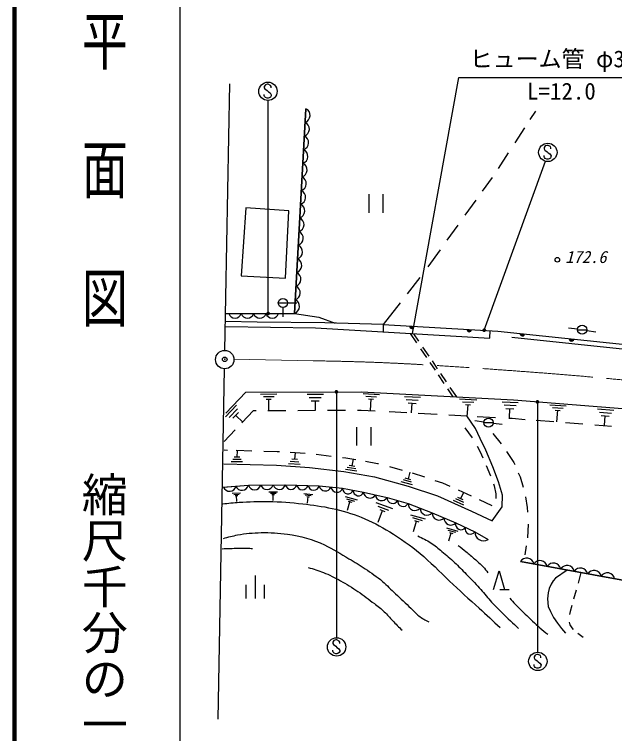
# Model space of a CAD drawing. Units: millimetres, scale not verified. Extents: x 40000 to 680000, y 20000 to 380000.
# Drawn here: x 40000 to 105344, y 262491 to 340762 of the extents above; entities that cross this region are included whole.
import ezdxf
from ezdxf.enums import TextEntityAlignment as Align

# ---------------------------------------------------------------- set-up
doc = ezdxf.new("R2010")
doc.units = ezdxf.units.MM
doc.header["$LTSCALE"] = 1000
doc.header["$PDMODE"] = 32
doc.header["$PDSIZE"] = 500
doc.linetypes.add('CHAIN', pattern=[18.5, 12, -1.5, 3.5, -1.5])
for name, color, linetype, lineweight in [('M-BGD', 7, 'Continuous', 25), ('M-BMK', 2, 'CHAIN', 13), ('M-BMK-SRVR', 3, 'Continuous', 25), ('M-TTL', 2, 'Continuous', 140), ('M-TTL-BAND', 7, 'Continuous', 25)]:
    doc.layers.add(name, color=color, linetype=linetype, lineweight=lineweight)
doc.layers.add('M-OTRS', color=6, linetype='Continuous')
doc.styles.add('@ＭＳ ゴシック', font='')
doc.styles.add('ＭＳ ゴシック', font='')
doc.styles.get('@ＭＳ ゴシック').set_extended_font_data('@MS Gothic')
doc.styles.get('ＭＳ ゴシック').set_extended_font_data('MS Gothic')

# ---------------------------------------------------------------- blocks, each defined once
blk = doc.blocks.new('filled_dot')
at = {"color": 0, "linetype": 'Continuous', "lineweight": -2, "const_width": 1.25}
blk.add_lwpolyline([(-0.625, 0, 1), (0.625, 0, 1)], format="xyb", close=True, dxfattribs=at)

msp = doc.modelspace()

# ---------------------------------------------------------------- linework, layer by layer
at = {"layer": 'M-BGD'}
for p, q in [((83350, 306019), (88396, 333879)), ((88396, 333879), (110734, 333879)), ((67322, 333088), (67198, 332904)), ((67198, 332904), (67201, 332772)), ((67201, 332772), (67264, 332643)), ((67514, 333154), (67322, 333088)), ((67636, 333151), (67514, 333154)), ((67886, 333033), (67636, 333151)), ((67949, 332901), (67886, 333033)), ((67949, 332772), (67949, 332901)), ((67201, 331924), (67198, 332045)), ((67241, 331821), (67201, 331924)), ((67264, 332643), (67520, 332461)), ((67520, 332461), (67649, 332330)), ((67649, 332330), (67828, 332214)), ((67828, 332214), (67954, 332014)), ((67949, 331903), (67888, 331771)), ((67954, 332014), (67949, 331903)), ((67325, 331711), (67241, 331821)), ((67512, 331650), (67325, 331711)), ((67646, 331650), (67512, 331650)), ((67629, 308213), (67629, 331391)), ((67746, 331679), (67646, 331650)), ((67888, 331771), (67746, 331679)), ((71734, 330494), (70494, 308220)), ((70494, 308220), (71734, 330494)), ((96716, 330236), (96115, 329313)), ((95542, 328433), (94466, 326781)), ((97789, 326443), (97665, 326259)), ((97981, 326509), (97789, 326443)), ((98102, 326507), (97981, 326509)), ((98352, 326388), (98102, 326507)), ((93762, 325700), (92656, 324001)), ((97665, 326259), (97668, 326127)), ((97668, 326127), (97731, 325998)), ((97731, 325998), (97986, 325817)), ((97986, 325817), (98115, 325685)), ((98115, 325685), (98294, 325569)), ((98416, 326256), (98352, 326388)), ((98416, 326127), (98416, 326256)), ((97668, 325279), (97665, 325401)), ((97707, 325177), (97668, 325279)), ((97791, 325066), (97707, 325177)), ((97978, 325006), (97791, 325066)), ((98113, 325006), (97978, 325006)), ((98213, 325035), (98113, 325006)), ((98355, 325127), (98213, 325035)), ((98294, 325569), (98421, 325369)), ((98416, 325258), (98355, 325127)), ((98421, 325369), (98416, 325258)), ((91144, 306384), (97837, 324774)), ((91996, 323020), (90929, 321531)), ((78611, 319181), (78611, 321181)), ((80111, 321181), (80111, 319181)), ((90219, 320541), (89041, 318897)), ((65186, 319693), (64705, 312325)), ((69895, 319373), (65186, 319693)), ((69510, 312068), (69895, 319373)), ((88264, 317813), (87090, 316173)), ((86337, 315123), (85013, 313275)), ((64705, 312325), (69510, 312068)), ((84151, 312138), (82754, 310343)), ((68732, 309355), (69732, 309355)), ((69734, 309354), (70734, 309364)), ((82003, 309377), (80159, 307007)), ((69234, 308854), (69234, 307854)), ((63003, 308213), (68752, 308213)), ((63343, 308213), (68752, 308213)), ((68752, 308213), (70494, 308220)), ((70494, 308220), (73158, 307795)), ((73158, 307795), (74904, 307176)), ((66432, 307262), (62987, 307347)), ((73791, 307212), (66432, 307262)), ((80159, 307007), (73791, 307212)), ((80159, 307007), (92627, 306299)), ((80159, 307007), (80159, 306209)), ((62976, 306787), (72763, 306649)), ((72763, 306649), (91773, 305518)), ((91773, 305518), (91806, 306346)), ((92627, 306299), (114018, 304029)), ((101314, 306504), (100324, 306624)), ((101316, 306448), (102316, 306448)), ((102304, 306374), (103294, 306224)), ((83804, 305016), (83114, 306033)), ((84047, 305192), (83492, 306010)), ((94144, 305636), (113964, 303532)), ((85160, 303552), (84479, 304555)), ((84896, 303407), (84238, 304377)), ((86080, 302196), (85506, 303042)), ((85829, 302032), (85262, 302868)), ((86802, 300598), (86165, 301536)), ((87048, 300769), (86429, 301682)), ((87781, 299155), (87198, 300015)), ((88158, 299134), (87458, 300165)), ((63009, 297362), (65179, 299633)), ((65179, 299633), (77800, 299699)), ((66784, 299444), (68584, 299454)), ((67104, 299174), (68274, 299184)), ((71874, 299424), (73634, 299434)), ((72104, 299074), (73414, 299084)), ((75054, 299685), (75054, 272925)), ((77800, 299699), (94328, 298798)), ((77964, 299494), (79764, 299394)), ((78264, 299214), (79434, 299144)), ((82464, 299194), (84214, 299104)), ((62984, 296974), (64194, 298244)), ((67414, 298904), (67954, 298904)), ((67694, 297644), (67684, 298904)), ((72324, 298724), (73194, 298724)), ((72764, 297673), (72764, 298724)), ((78564, 298924), (79104, 298894)), ((78764, 297644), (78834, 298914)), ((82664, 298834), (83974, 298764)), ((82864, 298474), (83734, 298424)), ((83244, 297404), (83304, 298454)), ((88464, 298914), (90354, 298814)), ((88784, 298614), (90014, 298554)), ((89094, 298314), (89664, 298284)), ((89304, 296974), (89384, 298304)), ((93104, 298614), (94854, 298514)), ((93304, 298254), (94614, 298184)), ((94328, 298798), (107116, 297796)), ((96945, 298593), (96945, 271348)), ((98304, 298284), (100084, 298144)), ((63394, 296894), (64294, 297844)), ((63794, 296804), (64394, 297444)), ((64771, 296311), (66039, 297637)), ((66039, 297637), (66337, 297639)), ((67590, 297645), (69545, 297656)), ((70845, 297663), (72764, 297673)), ((74072, 297680), (76047, 297690)), ((77340, 297697), (77751, 297699)), ((77751, 297699), (79289, 297615)), ((80809, 297532), (82731, 297428)), ((93504, 297884), (94374, 297844)), ((93884, 296814), (93944, 297864)), ((98594, 297994), (99754, 297904)), ((98884, 297694), (99424, 297654)), ((99054, 296424), (99154, 297674)), ((103494, 297824), (105244, 297694)), ((103694, 297464), (105004, 297364)), ((64854, 296394), (64094, 297124)), ((83968, 297360), (86037, 297247)), ((87314, 297177), (89241, 297072)), ((90190, 295708), (89241, 297072)), ((90386, 297010), (92387, 296901)), ((93814, 296823), (94195, 296802)), ((94195, 296802), (95617, 296691)), ((103884, 297094), (104754, 297024)), ((104234, 296014), (104324, 297064)), ((91114, 296394), (90124, 296514)), ((91110, 296333), (92110, 296333)), ((92114, 296284), (93104, 296174)), ((96794, 296599), (98743, 296446)), ((100007, 296347), (101886, 296200)), ((103203, 296097), (105018, 295954)), ((62844, 294295), (64046, 295552)), ((77288, 293856), (77288, 295856)), ((78788, 295856), (78788, 293856)), ((89042, 295767), (89834, 294696)), ((90720, 294619), (90190, 295708)), ((92104, 295149), (92997, 294010)), ((91338, 293323), (90720, 294619)), ((90388, 293768), (90691, 293146)), ((62842, 293356), (63205, 293347)), ((64137, 293322), (65836, 293276)), ((64254, 293319), (64234, 292574)), ((67145, 293241), (68615, 293202)), ((68615, 293202), (68865, 293186)), ((70008, 293111), (71648, 293003)), ((70554, 293075), (70504, 292324)), ((72854, 292894), (74480, 292702)), ((90691, 293146), (90983, 292509)), ((92104, 291527), (91338, 293323)), ((93589, 293182), (94371, 291998)), ((64844, 292054), (63604, 292084)), ((64694, 292314), (63764, 292334)), ((64544, 292564), (63924, 292574)), ((70954, 292044), (70024, 292104)), ((70814, 292304), (70194, 292344)), ((75724, 292555), (76097, 292511)), ((76097, 292511), (77159, 292323)), ((76874, 292373), (76744, 291634)), ((78209, 292137), (79536, 291902)), ((94371, 291998), (94471, 291768)), ((62798, 291857), (68546, 291703)), ((68546, 291703), (72139, 291468)), ((71094, 291784), (69844, 291864)), ((72139, 291468), (75878, 291026)), ((77274, 291034), (76034, 291244)), ((77164, 291304), (76234, 291464)), ((77054, 291574), (76434, 291684)), ((79536, 291902), (79654, 291869)), ((80826, 291548), (82210, 291169)), ((91368, 291674), (91817, 290552)), ((92693, 289907), (92104, 291527)), ((75878, 291026), (79206, 290437)), ((79206, 290437), (82858, 289436)), ((83058, 290949), (82854, 290214)), ((83291, 290872), (84665, 290418)), ((94854, 290886), (95049, 290437)), ((95049, 290437), (95405, 289326)), ((83324, 289564), (82124, 289894)), ((83244, 289844), (82344, 290094)), ((83154, 290124), (82554, 290294)), ((85773, 290053), (86613, 289775)), ((86613, 289775), (87418, 289411)), ((92142, 289684), (92222, 289465)), ((93135, 288435), (92693, 289907)), ((62648, 289302), (65477, 289520)), ((62755, 289311), (65477, 289520)), ((65477, 289520), (69516, 289580)), ((65477, 289520), (69516, 289580)), ((69516, 289580), (73195, 289460)), ((69516, 289580), (73195, 289460)), ((73195, 289460), (75738, 289191)), ((73195, 289460), (75738, 289191)), ((75738, 289191), (78012, 288772)), ((75738, 289191), (78012, 288772)), ((82858, 289436), (86067, 288376)), ((88308, 289008), (89733, 288364)), ((92222, 289465), (92399, 288582)), ((63704, 288644), (64614, 288704)), ((63874, 288524), (64464, 288564)), ((64044, 288394), (64314, 288414)), ((64224, 287764), (64184, 288404)), ((67694, 288804), (68654, 288804)), ((67864, 288664), (68494, 288664)), ((68034, 288514), (68324, 288514)), ((68184, 287844), (68184, 288514)), ((71504, 288624), (72504, 288524)), ((71664, 288464), (72314, 288394)), ((71824, 288294), (72124, 288264)), ((71904, 287574), (71974, 288284)), ((75994, 288304), (77304, 287924)), ((76164, 288044), (77014, 287794)), ((78012, 288772), (80585, 288204)), ((78012, 288772), (80585, 288204)), ((80585, 288204), (82858, 287546)), ((80585, 288204), (82858, 287546)), ((86067, 288376), (89778, 286697)), ((88874, 287924), (88294, 288184)), ((88894, 288743), (88584, 288054)), ((92399, 288582), (92399, 288075)), ((93105, 287168), (93135, 288435)), ((95641, 288257), (95814, 287080)), ((76264, 286804), (76534, 287724)), ((76334, 287774), (76724, 287664)), ((79354, 287624), (81154, 286984)), ((82858, 287546), (85491, 286529)), ((82858, 287546), (85491, 286529)), ((88944, 287344), (87804, 287864)), ((88914, 287634), (88054, 288024)), ((90616, 287960), (91988, 287310)), ((79574, 287244), (80744, 286824)), ((79614, 285504), (80064, 286764)), ((79794, 286864), (80334, 286664)), ((85491, 286529), (88064, 285422)), ((85491, 286529), (88064, 285422)), ((89778, 286697), (92016, 285637)), ((92016, 285637), (93105, 287168)), ((95814, 287080), (95847, 286586)), ((83124, 286314), (84734, 285854)), ((83334, 285994), (84384, 285694)), ((83464, 284474), (83794, 285604)), ((83544, 285674), (84034, 285534)), ((88064, 285422), (90128, 284464)), ((88064, 285422), (90128, 284464)), ((95932, 285284), (95844, 283811)), ((95931, 285298), (95932, 285284)), ((87024, 284894), (88274, 284534)), ((87194, 284644), (88004, 284414)), ((87294, 283454), (87544, 284334)), ((87354, 284384), (87734, 284284)), ((90128, 284464), (91564, 283627)), ((90128, 284464), (91564, 283627)), ((95708, 282926), (95555, 281935)), ((95080, 281217), (130273, 274805)), ((130273, 274805), (95080, 281217)), ((100188, 280286), (98901, 279396)), ((66213, 279693), (66213, 277193)), ((92159, 278192), (92759, 280192)), ((92759, 280192), (93359, 278192)), ((101672, 280016), (101359, 278878)), ((65213, 278693), (65213, 277193)), ((67213, 277193), (67213, 278693)), ((98437, 278762), (98205, 278282)), ((98638, 279102), (98437, 278762)), ((98901, 279396), (98638, 279102)), ((92859, 278192), (93859, 278192)), ((98205, 278282), (98097, 277818)), ((101147, 278106), (100878, 277131)), ((98097, 277818), (98051, 277169)), ((98051, 277169), (98128, 276334)), ((98128, 276334), (98360, 275777)), ((100684, 276426), (100505, 275774)), ((98360, 275777), (98685, 275127)), ((100505, 275774), (100437, 275452)), ((98685, 275127), (99133, 274509)), ((99133, 274509), (99566, 273936)), ((100408, 274633), (100486, 274331)), ((100486, 274331), (100690, 273990)), ((100690, 273990), (100839, 273837)), ((99566, 273936), (99984, 273411)), ((101332, 273409), (101915, 272996)), ((74793, 272622), (74669, 272438)), ((74669, 272438), (74671, 272306)), ((74985, 272688), (74793, 272622)), ((75106, 272686), (74985, 272688)), ((75356, 272567), (75106, 272686)), ((75419, 272435), (75356, 272567)), ((75419, 272306), (75419, 272435)), ((74671, 272306), (74735, 272177)), ((74735, 272177), (74990, 271996)), ((74990, 271996), (75119, 271864)), ((75119, 271864), (75298, 271748)), ((75298, 271748), (75425, 271548)), ((74671, 271458), (74669, 271580)), ((74711, 271356), (74671, 271458)), ((74795, 271245), (74711, 271356)), ((74982, 271185), (74795, 271245)), ((75116, 271185), (74982, 271185)), ((75217, 271214), (75116, 271185)), ((75359, 271306), (75217, 271214)), ((75419, 271437), (75359, 271306)), ((75425, 271548), (75419, 271437)), ((96699, 271046), (96575, 270861)), ((96575, 270861), (96578, 270730)), ((96891, 271112), (96699, 271046)), ((97012, 271109), (96891, 271112)), ((97263, 270990), (97012, 271109)), ((97326, 270859), (97263, 270990)), ((97326, 270730), (97326, 270859)), ((96578, 270730), (96641, 270601)), ((96641, 270601), (96897, 270419)), ((96897, 270419), (97026, 270287)), ((97026, 270287), (97205, 270171)), ((97205, 270171), (97331, 269971)), ((96578, 269882), (96575, 270003)), ((96617, 269779), (96578, 269882)), ((96702, 269668), (96617, 269779)), ((96889, 269608), (96702, 269668)), ((97023, 269608), (96889, 269608)), ((97123, 269637), (97023, 269608)), ((97265, 269729), (97123, 269637)), ((97326, 269861), (97265, 269729)), ((97331, 269971), (97326, 269861))]:
    msp.add_line(p, q, dxfattribs=at)
for centre, radius in [((67606, 332391), 1000), ((98072, 325746), 1000), ((99108, 314063), 250), ((69232, 309355), 500), ((101816, 306448), 500), ((91610, 296333), 500), ((75076, 271925), 1000), ((96983, 270349), 1000)]:
    msp.add_circle(centre, radius, dxfattribs=at)
for centre, radius, start, end in [((71391, 329768), 803, 288.98079, 64.64693), ((71308, 328283), 803, 288.98079, 64.64693), ((71225, 326798), 803, 288.98079, 64.64693), ((71143, 325313), 803, 288.98079, 64.64693), ((71060, 323828), 803, 288.98079, 64.64693), ((70977, 322344), 803, 288.98079, 64.64693), ((70895, 320859), 803, 288.98079, 64.64693), ((70812, 319374), 803, 288.98079, 64.64693), ((70729, 317889), 803, 288.98079, 64.64693), ((70647, 316404), 803, 288.98079, 64.64693), ((70564, 314919), 803, 288.98079, 64.64693), ((70481, 313434), 803, 288.98079, 64.64693), ((70399, 311949), 803, 288.98079, 64.64693), ((70316, 310464), 803, 288.98079, 64.64693), ((70233, 308979), 803, 288.98079, 64.64693), ((64019, 308421), 707, 197.03303, 342.96697), ((65371, 308421), 707, 197.03303, 342.96697), ((66724, 308421), 707, 197.03303, 342.96697), ((68076, 308421), 707, 197.03303, 342.96697), ((83276, 306830), 250, 176.75266, 356.75266), ((83276, 306830), 200, 176.75266, 356.75266), ((83276, 306830), 150, 176.75266, 356.75266), ((83276, 306830), 100, 176.75266, 356.75266), ((83276, 306830), 50, 176.75266, 356.75266), ((89510, 306476), 250, 176.75266, 356.75266), ((89510, 306476), 200, 176.75266, 356.75266), ((89510, 306476), 150, 176.75266, 356.75266), ((89510, 306476), 100, 176.75266, 356.75266), ((89510, 306476), 50, 176.75266, 356.75266), ((95301, 306016), 250, 173.9423, 353.9423), ((95301, 306016), 200, 173.9423, 353.9423), ((95301, 306016), 150, 173.9423, 353.9423), ((95301, 306016), 100, 173.9423, 353.9423), ((95301, 306016), 50, 173.9423, 353.9423), ((100648, 305448), 250, 173.9423, 353.9423), ((100648, 305448), 200, 173.9423, 353.9423), ((100648, 305448), 150, 173.9423, 353.9423), ((100648, 305448), 100, 173.9423, 353.9423), ((100648, 305448), 50, 173.9423, 353.9423), ((63419, 289578), 716, 201.95293, 346.84448), ((64780, 289683), 716, 201.95293, 346.84448), ((66147, 289733), 703, 197.64265, 344.05488), ((67494, 289753), 703, 197.64265, 344.05488), ((68840, 289773), 703, 197.64265, 344.05488), ((70133, 289686), 626, 189.78624, 346.48852), ((71360, 289647), 626, 189.78624, 346.48852), ((72586, 289607), 626, 189.78624, 346.48852), ((73848, 289551), 659, 187.89417, 340.01764), ((75119, 289416), 659, 187.89417, 340.01764), ((76322, 289169), 584, 177.83562, 341.28943), ((77459, 288960), 584, 177.83562, 341.28943), ((78695, 288810), 684, 183.13927, 331.94424), ((79981, 288525), 684, 183.13927, 331.94424), ((81181, 288135), 600, 173.4616, 334.24972), ((82318, 287806), 600, 173.4616, 334.24972), ((83606, 287523), 748, 178.22806, 319.5225), ((84922, 287014), 748, 178.22806, 319.5225), ((86229, 286473), 740, 175.66018, 317.78193), ((87515, 285919), 740, 175.66018, 317.78193), ((88611, 285249), 574, 162.48983, 327.74944), ((89643, 284770), 574, 162.48983, 327.74944), ((91068, 284426), 941, 177.68653, 301.8006), ((95758, 280783), 805, 11.95858, 147.38997), ((97224, 280516), 805, 11.95858, 147.38997), ((98691, 280249), 805, 11.95858, 147.38997), ((100157, 279982), 805, 11.95858, 147.38997), ((101624, 279714), 805, 11.95858, 147.38997), ((103090, 279447), 805, 11.95858, 147.38997), ((104556, 279180), 805, 11.95858, 147.38997)]:
    msp.add_arc(centre, radius, start, end, dxfattribs=at)
for points, knots in [([(62677, 287499), (63276, 287560), (63875, 287622), (64474, 287666), (65531, 287744), (66591, 287770), (67651, 287750), (68907, 287726), (70162, 287638), (71412, 287499), (72478, 287380), (73539, 287225), (74588, 286997), (75670, 286763), (76739, 286452), (77764, 286036), (78838, 285601), (79864, 285051), (80857, 284448), (82013, 283746), (83125, 282973), (84158, 282108), (85283, 281166), (86315, 280115), (87376, 279099), (88430, 278089), (89513, 277112), (90594, 276132), (91361, 275436), (92127, 274739), (92893, 274042)], [0, 0, 0, 0, 1, 1, 1, 2, 2, 2, 3, 3, 3, 4, 4, 4, 5, 5, 5, 6, 6, 6, 7, 7, 7, 8, 8, 8, 9, 9, 9, 10, 10, 10, 10]), ([(62761, 283738), (63274, 283875), (63787, 284012), (64307, 284114), (65145, 284277), (66001, 284347), (66857, 284364), (67821, 284384), (68785, 284335), (69740, 284197), (71123, 283998), (72489, 283614), (73752, 283027), (74680, 282596), (75552, 282055), (76427, 281523), (77015, 281165), (77604, 280810), (78182, 280436), (78835, 280013), (79474, 279564), (80063, 279057), (80555, 278633), (81013, 278168), (81484, 277720), (82040, 277190), (82615, 276683), (83155, 276132), (83439, 275841), (83714, 275539), (84033, 275296), (84363, 275044), (84741, 274856), (85119, 274669)], [0, 0, 0, 0, 1, 1, 1, 2, 2, 2, 3, 3, 3, 4, 4, 4, 5, 5, 5, 6, 6, 6, 7, 7, 7, 8, 8, 8, 9, 9, 9, 10, 10, 10, 11, 11, 11, 11]), ([(83908, 284000), (84397, 283768), (84887, 283537), (85339, 283246), (85764, 282974), (86156, 282649), (86545, 282323), (87013, 281931), (87476, 281535), (87920, 281118), (88352, 280710), (88766, 280282), (89182, 279856), (89666, 279360), (90154, 278867), (90613, 278349), (91015, 277896), (91396, 277424), (91800, 276974), (92215, 276511), (92655, 276071), (93100, 275636), (93691, 275059), (94290, 274491), (94889, 273922)], [0, 0, 0, 0, 1, 1, 1, 2, 2, 2, 3, 3, 3, 4, 4, 4, 5, 5, 5, 6, 6, 6, 7, 7, 7, 8, 8, 8, 8]), ([(62636, 282609), (62918, 282622), (63200, 282634), (63482, 282645), (63770, 282656), (64058, 282664), (64346, 282671), (64680, 282678), (65013, 282682), (65346, 282671), (65542, 282664), (65738, 282652), (65934, 282640)], [0, 0, 0, 0, 1, 1, 1, 2, 2, 2, 3, 3, 3, 4, 4, 4, 4]), ([(88315, 282964), (88601, 282747), (88886, 282531), (89163, 282304), (89483, 282042), (89791, 281766), (90105, 281494), (90422, 281221), (90745, 280953), (91028, 280647), (91215, 280444), (91385, 280225), (91555, 280006)], [0, 0, 0, 0, 1, 1, 1, 2, 2, 2, 3, 3, 3, 4, 4, 4, 4]), ([(71998, 280569), (72554, 280403), (73109, 280236), (73647, 280025), (74285, 279774), (74898, 279460), (75499, 279124), (76150, 278760), (76786, 278371), (77402, 277952), (78011, 277537), (78600, 277093), (79186, 276644), (79560, 276357), (79933, 276067), (80273, 275743), (80589, 275442), (80876, 275111), (81174, 274791), (81510, 274431), (81860, 274084), (82211, 273738)], [0, 0, 0, 0, 1, 1, 1, 2, 2, 2, 3, 3, 3, 4, 4, 4, 5, 5, 5, 6, 6, 6, 7, 7, 7, 7]), ([(93929, 277219), (94325, 276793), (94722, 276367), (95134, 275957), (95552, 275540), (95987, 275140), (96415, 274732), (96676, 274484), (96934, 274234), (97206, 273998), (97486, 273755), (97779, 273528), (98072, 273301)], [0, 0, 0, 0, 1, 1, 1, 2, 2, 2, 3, 3, 3, 4, 4, 4, 4])]:
    msp.add_open_spline(points, degree=3, knots=knots, dxfattribs=at)
at = {"layer": 'M-BMK'}
msp.add_line((63904, 303227), (72525, 303071), dxfattribs=at)
msp.add_open_spline([(72525, 303071), (74482, 303031), (76438, 302992), (78394, 302925), (82416, 302787), (86434, 302530), (90451, 302253), (96744, 301818), (103034, 301331), (109307, 300672), (112182, 300370), (115054, 300031), (117924, 299683), (123079, 299058), (128230, 298401), (133381, 297746), (142729, 296558), (152077, 295376), (161426, 294195)], degree=3, knots=[0, 0, 0, 0, 1, 1, 1, 2, 2, 2, 3, 3, 3, 4, 4, 4, 5, 5, 5, 6, 6, 6, 6], dxfattribs=at)
at = {"layer": 'M-BMK-SRVR'}
for p, q in [((62928, 304199), (63473, 333207)), ((62173, 264080), (62890, 302199))]:
    msp.add_line(p, q, dxfattribs=at)
msp.add_circle((62905, 303199), 1000, dxfattribs=at)
at = {"layer": 'M-OTRS'}
msp.add_point((62904, 303225), dxfattribs=at)
at = {"layer": 'M-TTL'}
msp.add_line((40000, 380000), (40000, 20000), dxfattribs=at)
at = {"layer": 'M-TTL-BAND'}
msp.add_line((58000, 370000), (58000, 20000), dxfattribs=at)

# ---------------------------------------------------------------- block references
at = {"layer": 'M-BGD', "xscale": 160, "yscale": 160}
for p, rotation in [((67629, 308213), 90), ((91144, 306384), 70), ((75054, 299685), 270), ((96945, 298593), 270)]:
    msp.add_blockref('filled_dot', p, dxfattribs=dict(at, rotation=rotation))

# ---------------------------------------------------------------- texts
at = {"layer": 'M-BGD', "style": 'ＭＳ ゴシック'}
for s, p in [('ヒューム管 φ300', (89565, 334453)), ('L=12.0', (95815, 330940))]:
    msp.add_text(s, height=1833, dxfattribs=at).set_placement(p, align=Align.BOTTOM_LEFT)
at = {"layer": 'M-BGD', "style": 'ＭＳ ゴシック', "oblique": 15}
msp.add_text('172.6', height=1320, dxfattribs=at).set_placement((99974, 315025), align=Align.TOP_LEFT)
at = {"layer": 'M-TTL-BAND', "style": '@ＭＳ ゴシック', "width": 1.4}
msp.add_text('平  面  図', height=3666, rotation=270, dxfattribs=at).set_placement((49777, 306475), align=Align.MIDDLE_RIGHT)
at = {"layer": 'M-TTL-BAND', "style": '@ＭＳ ゴシック'}
msp.add_text('縮尺千分の一', height=3666, rotation=270, dxfattribs=at).set_placement((49777, 261030), align=Align.MIDDLE_RIGHT)

doc.saveas('drawing.dxf')
